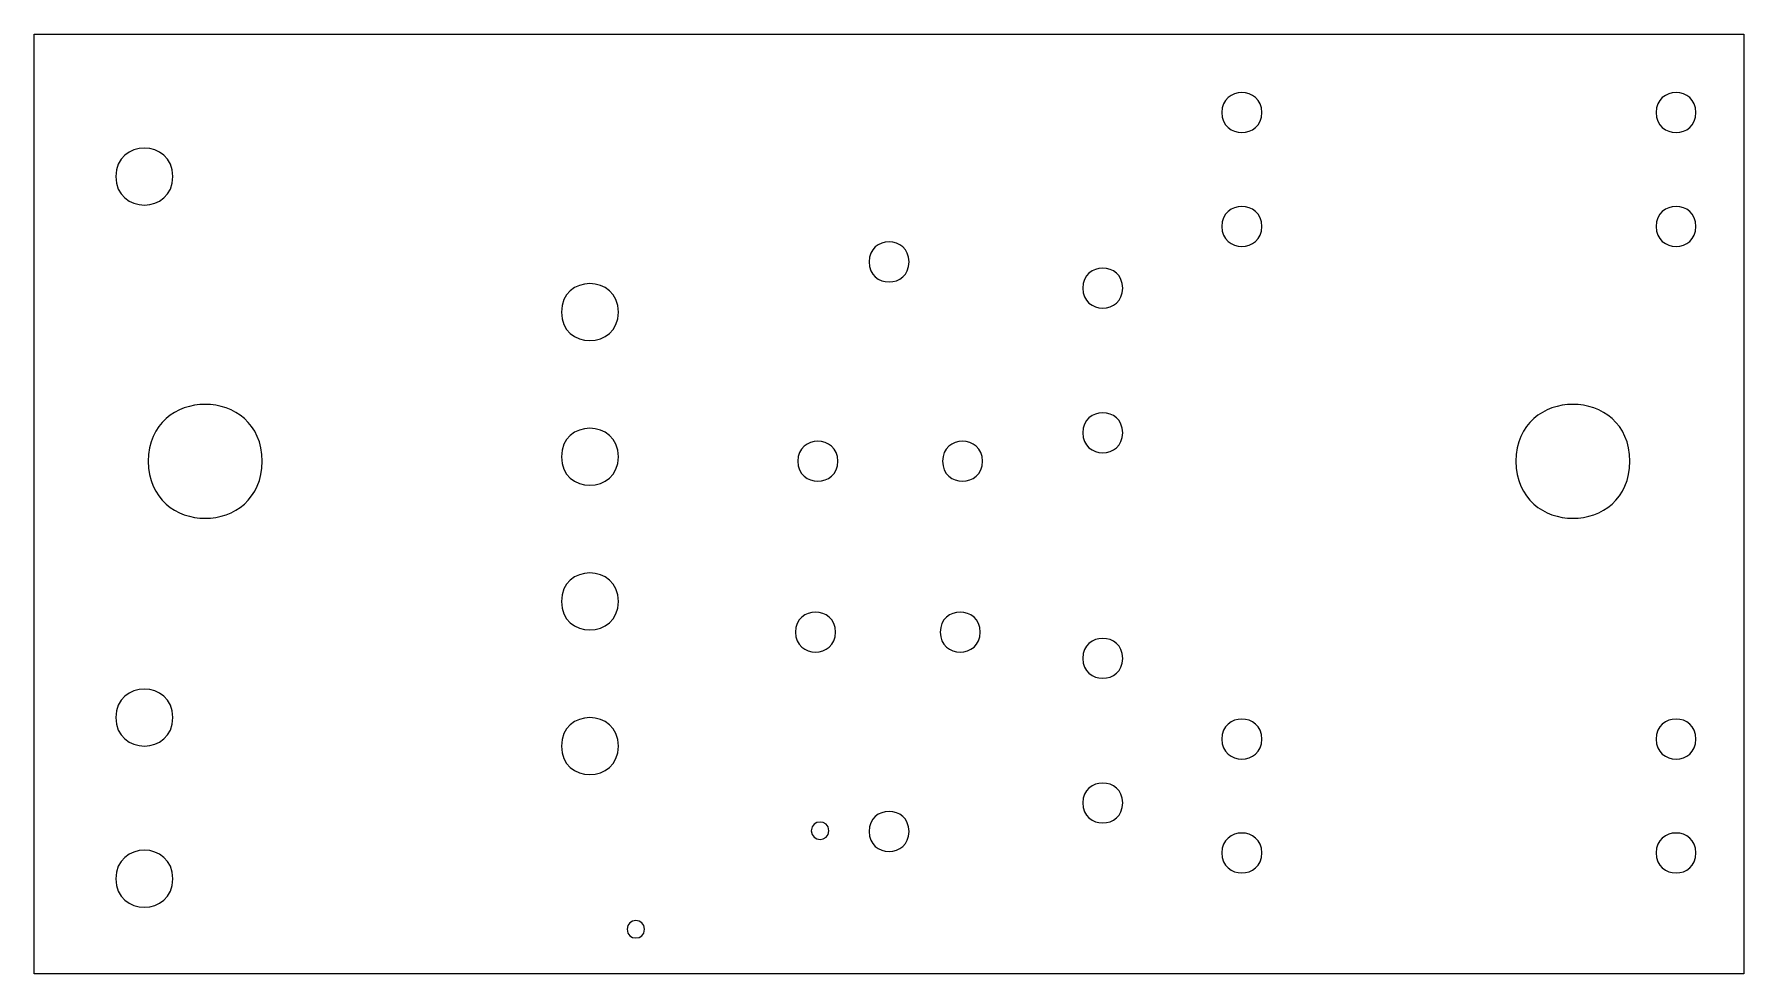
# Model space of a CAD drawing. Header units: millimetres. Extents: x 1.5 to 31.5, y 0.8 to 17.3.
import ezdxf

# ---------------------------------------------------------------- set-up
doc = ezdxf.new("R2010")
doc.units = ezdxf.units.MM
doc.layers.get('0').update_dxf_attribs({"linetype": 'CONTINUOUS'})

msp = doc.modelspace()

# ---------------------------------------------------------------- linework, layer by layer
at = {"color": 93}
for p, q in [((1.51309, 17.3385), (31.513, 17.3385)), ((1.51309, 0.83923), (1.51309, 17.3385)), ((31.513, 17.3385), (31.513, 0.83923)), ((31.513, 0.83923), (1.51309, 0.83923))]:
    msp.add_line(p, q, dxfattribs=at)
at = {"color": 13}
for points in [[(23.0546, 15.9618), (23.0546, 16.429), (22.3532, 16.429), (22.3532, 15.9618)], [(30.6737, 15.9618), (30.6737, 16.429), (29.9737, 16.429), (29.9737, 15.9618)], [(22.3532, 15.9618), (22.3532, 15.4947), (23.0546, 15.4947), (23.0546, 15.9618)], [(29.9737, 15.9618), (29.9737, 15.4947), (30.6737, 15.4947), (30.6737, 15.9618)], [(3.9467, 14.8387), (3.9467, 15.5057), (2.94624, 15.5057), (2.94624, 14.8387)], [(2.94624, 14.8387), (2.94624, 14.1718), (3.9467, 14.1718), (3.9467, 14.8387)], [(23.0546, 13.9623), (23.0546, 14.4294), (22.3532, 14.4294), (22.3532, 13.9623)], [(30.6737, 13.9623), (30.6737, 14.4294), (29.9737, 14.4294), (29.9737, 13.9623)], [(22.3532, 13.9623), (22.3532, 13.4951), (23.0546, 13.4951), (23.0546, 13.9623)], [(29.9737, 13.9623), (29.9737, 13.4951), (30.6737, 13.4951), (30.6737, 13.9623)], [(20.6141, 12.8791), (20.6141, 13.3463), (19.9126, 13.3463), (19.9126, 12.8791)], [(11.7643, 12.4588), (11.7643, 13.1258), (10.7638, 13.1258), (10.7638, 12.4588)], [(19.9126, 12.8791), (19.9126, 12.412), (20.6141, 12.412), (20.6141, 12.8791)], [(10.7638, 12.4588), (10.7638, 11.7919), (11.7643, 11.7919), (11.7643, 12.4588)], [(20.6141, 10.3394), (20.6141, 10.8066), (19.9126, 10.8066), (19.9126, 10.3394)], [(11.7643, 9.91912), (11.7643, 10.5861), (10.7638, 10.5861), (10.7638, 9.91912)], [(15.6145, 9.83918), (15.6145, 10.3063), (14.9131, 10.3063), (14.9131, 9.83918)], [(18.1543, 9.83918), (18.1543, 10.3063), (17.4529, 10.3063), (17.4529, 9.83918)], [(19.9126, 10.3394), (19.9126, 9.8709), (20.6141, 9.8709), (20.6141, 10.3394)], [(10.7638, 9.91912), (10.7638, 9.25216), (11.7643, 9.25216), (11.7643, 9.91912)], [(14.9131, 9.83918), (14.9131, 9.37204), (15.6145, 9.37204), (15.6145, 9.83918)], [(17.4529, 9.83918), (17.4529, 9.37204), (18.1543, 9.37204), (18.1543, 9.83918)], [(11.7643, 7.37941), (11.7643, 8.04499), (10.7638, 8.04499), (10.7638, 7.37941)], [(10.7638, 7.37941), (10.7638, 6.71241), (11.7643, 6.71241), (11.7643, 7.37941)], [(15.5746, 6.8392), (15.5746, 7.30635), (14.8732, 7.30635), (14.8732, 6.8392)], [(18.1143, 6.8392), (18.1143, 7.30635), (17.4129, 7.30635), (17.4129, 6.8392)], [(14.8732, 6.8392), (14.8732, 6.37205), (15.5746, 6.37205), (15.5746, 6.8392)], [(17.4129, 6.8392), (17.4129, 6.37205), (18.1143, 6.37205), (18.1143, 6.8392)], [(20.6141, 6.37893), (20.6141, 6.84611), (19.9126, 6.84611), (19.9126, 6.37893)], [(19.9126, 6.37893), (19.9126, 5.91178), (20.6141, 5.91178), (20.6141, 6.37893)], [(3.9467, 5.33852), (3.9467, 6.00548), (2.94624, 6.00548), (2.94624, 5.33852)], [(11.7643, 4.83828), (11.7643, 5.50527), (10.7638, 5.50527), (10.7638, 4.83828)], [(23.0546, 4.96231), (23.0546, 5.42946), (22.3532, 5.42946), (22.3532, 4.96231)], [(30.6737, 4.96231), (30.6737, 5.42946), (29.9737, 5.42946), (29.9737, 4.96231)], [(2.94624, 5.33852), (2.94624, 4.67155), (3.9467, 4.67155), (3.9467, 5.33852)], [(10.7638, 4.83828), (10.7638, 4.17269), (11.7643, 4.17269), (11.7643, 4.83828)], [(22.3532, 4.96231), (22.3532, 4.49379), (23.0546, 4.49379), (23.0546, 4.96231)], [(29.9737, 4.96231), (29.9737, 4.49379), (30.6737, 4.49379), (30.6737, 4.96231)], [(20.6141, 3.83921), (20.6141, 4.30636), (19.9126, 4.30636), (19.9126, 3.83921)], [(19.9126, 3.83921), (19.9126, 3.37206), (20.6141, 3.37206), (20.6141, 3.83921)], [(15.4561, 3.35139), (15.4561, 3.55533), (15.1501, 3.55533), (15.1501, 3.35139)], [(15.1501, 3.35139), (15.1501, 3.14744), (15.4561, 3.14744), (15.4561, 3.35139)], [(23.0546, 2.9614), (23.0546, 3.42856), (22.3532, 3.42856), (22.3532, 2.9614)], [(30.6737, 2.9614), (30.6737, 3.42856), (29.9737, 3.42856), (29.9737, 2.9614)], [(3.9467, 2.50941), (3.9467, 3.17638), (2.94624, 3.17638), (2.94624, 2.50941)], [(22.3532, 2.9614), (22.3532, 2.49425), (23.0546, 2.49425), (23.0546, 2.9614)], [(29.9737, 2.9614), (29.9737, 2.49425), (30.6737, 2.49425), (30.6737, 2.9614)], [(2.94624, 2.50941), (2.94624, 1.84244), (3.9467, 1.84244), (3.9467, 2.50941)], [(12.2232, 1.62195), (12.2232, 1.8259), (11.9173, 1.8259), (11.9173, 1.62195)], [(11.9173, 1.62195), (11.9173, 1.418), (12.2232, 1.418), (12.2232, 1.62195)]]:
    msp.add_open_spline(points, degree=3, dxfattribs=at)
at = {"color": 173}
for points in [[(16.8644, 13.3394), (16.8644, 13.8066), (16.163, 13.8066), (16.163, 13.3394)], [(16.163, 13.3394), (16.163, 12.8709), (16.8644, 12.8709), (16.8644, 13.3394)], [(5.51353, 9.83918), (5.51353, 11.1718), (3.514, 11.1718), (3.514, 9.83918)], [(29.5135, 9.83918), (29.5135, 11.1718), (27.5139, 11.1718), (27.5139, 9.83918)], [(3.514, 9.83918), (3.514, 8.50526), (5.51353, 8.50526), (5.51353, 9.83918)], [(27.5139, 9.83918), (27.5139, 8.50526), (29.5135, 8.50526), (29.5135, 9.83918)], [(16.8644, 3.33899), (16.8644, 3.80615), (16.163, 3.80615), (16.163, 3.33899)], [(16.163, 3.33899), (16.163, 2.87183), (16.8644, 2.87183), (16.8644, 3.33899)]]:
    msp.add_open_spline(points, degree=3, dxfattribs=at)
at = {"color": 200}
for points in [[(15.4561, 3.35139), (15.4561, 3.55533), (15.1501, 3.55533), (15.1501, 3.35139)], [(15.1501, 3.35139), (15.1501, 3.14744), (15.4561, 3.14744), (15.4561, 3.35139)], [(12.2232, 1.62195), (12.2232, 1.8259), (11.9173, 1.8259), (11.9173, 1.62195)], [(11.9173, 1.62195), (11.9173, 1.418), (12.2232, 1.418), (12.2232, 1.62195)]]:
    msp.add_open_spline(points, degree=3, dxfattribs=at)

doc.saveas('drawing.dxf')
